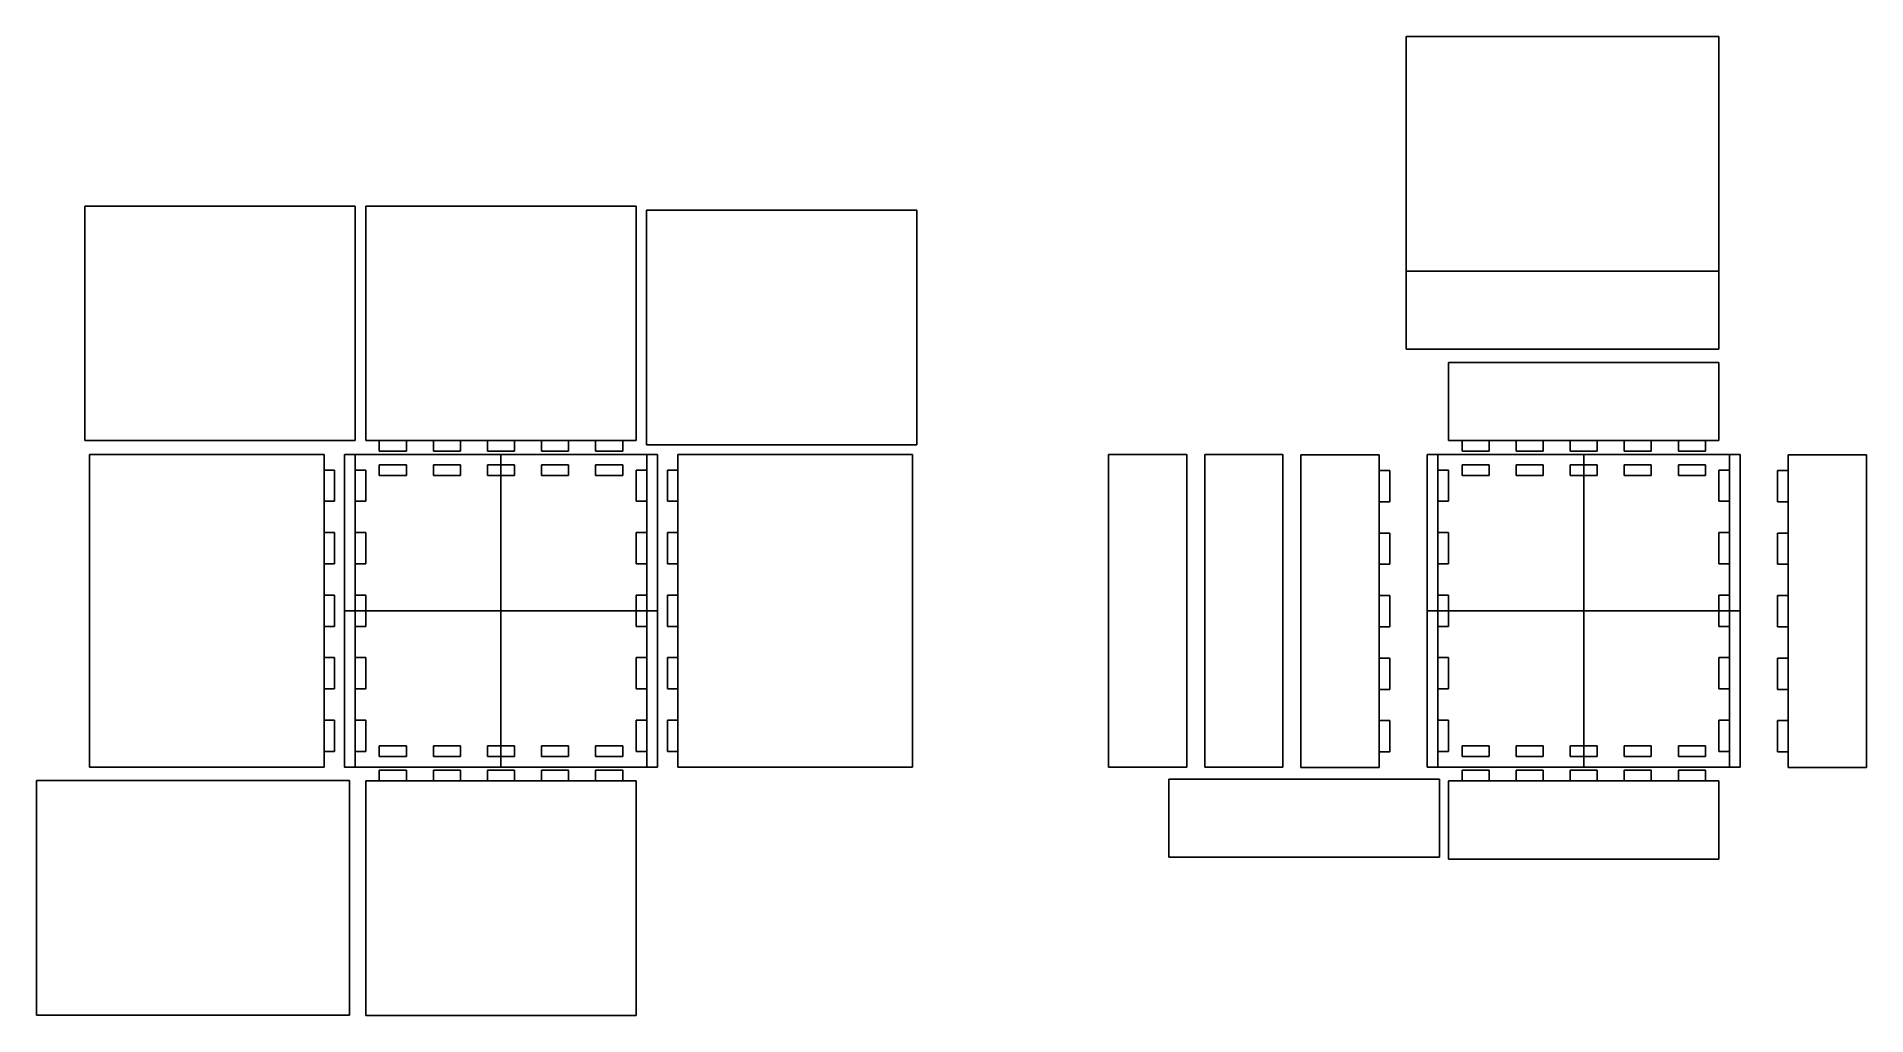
# Model space of a CAD drawing. Header units: centimetres. Extents: x -12.8 to 63.2, y -10.3 to 30.4.
import ezdxf

# ---------------------------------------------------------------- set-up
doc = ezdxf.new("R2010")
doc.units = ezdxf.units.CM
doc.header["$MEASUREMENT"] = 0
doc.layers.add('minecraft box v12_Sketch1', color=7, linetype='Continuous')
doc.layers.add('minecraft box v12_Sketch3', color=7, linetype='Continuous')

msp = doc.modelspace()

# ---------------------------------------------------------------- linework, layer by layer
at = {"layer": 'minecraft box v12_Sketch1'}
for p, q in [((0.442, 23.322), (-10.798, 23.322)), ((-10.798, 23.322), (-10.798, 13.572)), ((0.442, 13.572), (0.442, 23.322)), ((0.88, 13.572), (0.88, 23.322)), ((0.88, 23.322), (12.12, 23.322)), ((12.12, 23.322), (12.12, 13.572)), ((12.546, 23.151), (12.546, 13.401)), ((23.786, 23.151), (12.546, 23.151)), ((23.786, 13.401), (23.786, 23.151)), ((-10.798, 13.572), (0.442, 13.572)), ((-0.855, 13), (-10.605, 13)), ((-10.605, 13), (-10.605, 0)), ((-0.855, 0), (-0.855, 13)), ((-0.855, 13), (-0.855, 12.35)), ((0, 13), (0, 0)), ((0, 13), (0.44, 13)), ((13, 13), (0, 13)), ((0, 13), (0, 0)), ((0.44, 13), (0.44, 0)), ((0.44, 13), (0.44, 0)), ((12.12, 13.572), (0.88, 13.572)), ((0.88, 13.572), (1.442, 13.572)), ((1.442, 13.572), (1.442, 13.132)), ((1.442, 13.132), (2.566, 13.132)), ((2.566, 13.132), (2.566, 13.572)), ((3.69, 13.572), (2.566, 13.572)), ((3.69, 13.572), (3.69, 13.132)), ((3.69, 13.132), (4.814, 13.132)), ((4.814, 13.132), (4.814, 13.572)), ((5.938, 13.572), (4.814, 13.572)), ((5.938, 13.572), (5.938, 13.132)), ((5.938, 13.132), (7.062, 13.132)), ((6.5, 13), (6.5, 0)), ((6.5, 13), (6.5, 0)), ((7.062, 13.132), (7.062, 13.572)), ((8.186, 13.572), (7.062, 13.572)), ((8.186, 13.572), (8.186, 13.132)), ((8.186, 13.132), (9.31, 13.132)), ((9.31, 13.132), (9.31, 13.572)), ((10.434, 13.572), (9.31, 13.572)), ((10.434, 13.572), (10.434, 13.132)), ((10.434, 13.132), (11.558, 13.132)), ((11.558, 13.572), (12.12, 13.572)), ((11.558, 13.132), (11.558, 13.572)), ((13, 13), (12.12, 13)), ((12.546, 13.401), (23.786, 13.401)), ((12.56, 13), (12.56, 0)), ((12.56, 13), (12.56, 0)), ((13, 0), (13, 13)), ((13, 0), (13, 13)), ((13.855, 13), (13.855, 12.35)), ((13.855, 13), (23.605, 13)), ((13.855, 0), (13.855, 13)), ((23.605, 13), (23.605, 0)), ((-0.415, 12.35), (-0.855, 12.35)), ((-0.415, 11.05), (-0.415, 12.35)), ((0.44, 11.05), (0.44, 12.35)), ((0.44, 12.35), (0.88, 12.35)), ((0.88, 12.35), (0.88, 11.05)), ((1.442, 12.56), (2.566, 12.56)), ((1.442, 12.12), (1.442, 12.56)), ((2.566, 12.56), (2.566, 12.12)), ((3.69, 12.12), (3.69, 12.56)), ((3.69, 12.56), (4.814, 12.56)), ((4.814, 12.56), (4.814, 12.12)), ((5.938, 12.12), (5.938, 12.56)), ((5.938, 12.56), (7.062, 12.56)), ((7.062, 12.56), (7.062, 12.12)), ((8.186, 12.12), (8.186, 12.56)), ((8.186, 12.56), (9.31, 12.56)), ((9.31, 12.56), (9.31, 12.12)), ((10.434, 12.56), (11.558, 12.56)), ((10.434, 12.12), (10.434, 12.56)), ((11.558, 12.56), (11.558, 12.12)), ((12.56, 12.35), (12.12, 12.35)), ((12.12, 12.35), (12.12, 11.05)), ((12.56, 11.05), (12.56, 12.35)), ((13.415, 11.05), (13.415, 12.35)), ((13.415, 12.35), (13.855, 12.35)), ((2.566, 12.12), (1.442, 12.12)), ((4.814, 12.12), (3.69, 12.12)), ((7.062, 12.12), (5.938, 12.12)), ((9.31, 12.12), (8.186, 12.12)), ((11.558, 12.12), (10.434, 12.12)), ((11.558, 12.12), (10.434, 12.12)), ((-0.855, 11.05), (-0.415, 11.05)), ((-0.855, 10.4), (-0.855, 11.05)), ((0.88, 11.05), (0.44, 11.05)), ((12.12, 11.05), (12.56, 11.05)), ((13.855, 11.05), (13.415, 11.05)), ((13.855, 10.4), (13.855, 11.05)), ((-0.855, 10.4), (-0.855, 9.75)), ((13.855, 10.4), (13.855, 9.75)), ((-0.415, 9.75), (-0.855, 9.75)), ((-0.415, 8.45), (-0.415, 9.75)), ((0.44, 8.45), (0.44, 9.75)), ((0.44, 9.75), (0.88, 9.75)), ((0.88, 9.75), (0.88, 8.45)), ((12.56, 9.75), (12.12, 9.75)), ((12.12, 9.75), (12.12, 8.45)), ((12.56, 8.45), (12.56, 9.75)), ((13.415, 9.75), (13.855, 9.75)), ((13.415, 8.45), (13.415, 9.75)), ((-0.855, 8.45), (-0.415, 8.45)), ((-0.855, 7.8), (-0.855, 8.45)), ((0.88, 8.45), (0.44, 8.45)), ((12.12, 8.45), (12.56, 8.45)), ((13.855, 8.45), (13.415, 8.45)), ((13.855, 7.8), (13.855, 8.45)), ((-0.855, 7.8), (-0.855, 7.15)), ((13.855, 7.8), (13.855, 7.15)), ((-0.415, 7.15), (-0.855, 7.15)), ((-0.415, 5.85), (-0.415, 7.15)), ((0.44, 7.15), (0.88, 7.15)), ((0.44, 5.85), (0.44, 7.15)), ((0.88, 7.15), (0.88, 5.85)), ((12.12, 7.15), (12.12, 5.85)), ((12.56, 7.15), (12.12, 7.15)), ((12.56, 5.85), (12.56, 7.15)), ((13.415, 5.85), (13.415, 7.15)), ((13.415, 7.15), (13.855, 7.15)), ((13, 6.5), (0, 6.5)), ((0, 6.5), (13, 6.5)), ((0, 6.5), (13, 6.5)), ((-0.855, 5.85), (-0.415, 5.85)), ((-0.855, 5.2), (-0.855, 5.85)), ((0.88, 5.85), (0.44, 5.85)), ((12.12, 5.85), (12.56, 5.85)), ((13.855, 5.85), (13.415, 5.85)), ((13.855, 5.2), (13.855, 5.85)), ((-0.855, 5.2), (-0.855, 4.55)), ((13.855, 5.2), (13.855, 4.55)), ((-0.415, 4.55), (-0.855, 4.55)), ((-0.415, 3.25), (-0.415, 4.55)), ((0.44, 4.55), (0.88, 4.55)), ((0.44, 3.25), (0.44, 4.55)), ((0.44, 4.55), (0.88, 4.55)), ((0.44, 3.25), (0.44, 4.55)), ((0.88, 4.55), (0.88, 3.25)), ((0.88, 4.55), (0.88, 3.25)), ((12.12, 4.55), (12.12, 3.25)), ((12.56, 4.55), (12.12, 4.55)), ((12.12, 4.55), (12.12, 3.25)), ((12.56, 4.55), (12.12, 4.55)), ((12.56, 3.25), (12.56, 4.55)), ((12.56, 3.25), (12.56, 4.55)), ((13.415, 4.55), (13.855, 4.55)), ((13.415, 3.25), (13.415, 4.55)), ((-0.855, 2.6), (-0.855, 3.25)), ((-0.855, 3.25), (-0.415, 3.25)), ((0.88, 3.25), (0.44, 3.25)), ((0.88, 3.25), (0.44, 3.25)), ((12.12, 3.25), (12.56, 3.25)), ((12.12, 3.25), (12.56, 3.25)), ((13.855, 3.25), (13.415, 3.25)), ((13.855, 2.6), (13.855, 3.25)), ((-0.855, 2.6), (-0.855, 1.95)), ((13.855, 2.6), (13.855, 1.95)), ((-0.415, 1.95), (-0.855, 1.95)), ((-0.415, 0.65), (-0.415, 1.95)), ((0.44, 0.65), (0.44, 1.95)), ((0.44, 1.95), (0.88, 1.95)), ((0.44, 0.65), (0.44, 1.95)), ((0.44, 1.95), (0.88, 1.95)), ((0.88, 1.95), (0.88, 0.65)), ((0.88, 1.95), (0.88, 0.65)), ((12.12, 1.95), (12.12, 0.65)), ((12.56, 1.95), (12.12, 1.95)), ((12.12, 1.95), (12.12, 0.65)), ((12.56, 1.95), (12.12, 1.95)), ((12.56, 0.65), (12.56, 1.95)), ((12.56, 0.65), (12.56, 1.95)), ((13.415, 0.65), (13.415, 1.95)), ((13.415, 1.95), (13.855, 1.95)), ((1.442, 0.88), (1.442, 0.44)), ((2.566, 0.88), (1.442, 0.88)), ((2.566, 0.88), (1.442, 0.88)), ((1.442, 0.88), (1.442, 0.44)), ((2.566, 0.44), (2.566, 0.88)), ((2.566, 0.44), (2.566, 0.88)), ((4.814, 0.88), (3.69, 0.88)), ((3.69, 0.88), (3.69, 0.44)), ((4.814, 0.88), (3.69, 0.88)), ((3.69, 0.88), (3.69, 0.44)), ((4.814, 0.44), (4.814, 0.88)), ((4.814, 0.44), (4.814, 0.88)), ((7.062, 0.88), (5.938, 0.88)), ((5.938, 0.88), (5.938, 0.44)), ((5.938, 0.88), (5.938, 0.44)), ((7.062, 0.88), (5.938, 0.88)), ((7.062, 0.44), (7.062, 0.88)), ((7.062, 0.44), (7.062, 0.88)), ((8.186, 0.88), (8.186, 0.44)), ((9.31, 0.88), (8.186, 0.88)), ((8.186, 0.88), (8.186, 0.44)), ((9.31, 0.88), (8.186, 0.88)), ((9.31, 0.44), (9.31, 0.88)), ((9.31, 0.44), (9.31, 0.88)), ((10.434, 0.88), (10.434, 0.44)), ((11.558, 0.88), (10.434, 0.88)), ((10.434, 0.88), (10.434, 0.44)), ((11.558, 0.88), (10.434, 0.88)), ((11.558, 0.44), (11.558, 0.88)), ((11.558, 0.44), (11.558, 0.88)), ((-10.605, 0), (-0.855, 0)), ((-0.855, 0.65), (-0.415, 0.65)), ((-0.855, 0), (-0.855, 0.65)), ((0, 0), (13, 0)), ((0, 0), (13, 0)), ((0.88, 0.65), (0.44, 0.65)), ((0.88, 0.65), (0.44, 0.65)), ((1.442, 0.44), (2.566, 0.44)), ((1.442, 0.44), (2.566, 0.44)), ((3.69, 0.44), (4.814, 0.44)), ((3.69, 0.44), (4.814, 0.44)), ((5.938, 0.44), (7.062, 0.44)), ((5.938, 0.44), (7.062, 0.44)), ((8.186, 0.44), (9.31, 0.44)), ((8.186, 0.44), (9.31, 0.44)), ((10.434, 0.44), (11.558, 0.44)), ((10.434, 0.44), (11.558, 0.44)), ((12.12, 0.65), (12.56, 0.65)), ((12.12, 0.65), (12.56, 0.65)), ((13.855, 0.65), (13.415, 0.65)), ((13.855, 0), (13.855, 0.65)), ((23.605, 0), (13.855, 0)), ((-12.802, -0.556), (0.198, -0.556)), ((-12.802, -10.306), (-12.802, -0.556)), ((0.198, -0.556), (0.198, -10.306)), ((12.12, -0.572), (0.88, -0.572)), ((0.88, -0.572), (0.88, -10.322)), ((0.88, -0.572), (1.442, -0.572)), ((1.442, -0.132), (2.566, -0.132)), ((1.442, -0.572), (1.442, -0.132)), ((2.566, -0.132), (2.566, -0.572)), ((3.69, -0.572), (2.566, -0.572)), ((3.69, -0.132), (4.814, -0.132)), ((3.69, -0.572), (3.69, -0.132)), ((4.814, -0.132), (4.814, -0.572)), ((5.938, -0.572), (4.814, -0.572)), ((5.938, -0.132), (7.062, -0.132)), ((5.938, -0.572), (5.938, -0.132)), ((7.062, -0.132), (7.062, -0.572)), ((8.186, -0.572), (7.062, -0.572)), ((8.186, -0.132), (9.31, -0.132)), ((8.186, -0.572), (8.186, -0.132)), ((9.31, -0.132), (9.31, -0.572)), ((10.434, -0.572), (9.31, -0.572)), ((10.434, -0.132), (11.558, -0.132)), ((10.434, -0.572), (10.434, -0.132)), ((11.558, -0.132), (11.558, -0.572)), ((11.558, -0.572), (12.12, -0.572)), ((12.12, -10.322), (12.12, -0.572)), ((0.198, -10.306), (-12.802, -10.306)), ((0.88, -10.322), (12.12, -10.322))]:
    msp.add_line(p, q, dxfattribs=at)
msp.add_point((0, 0), dxfattribs=at)
msp.add_point((0, 0), dxfattribs=at)
at = {"layer": 'minecraft box v12_Sketch3'}
for p, q in [((44.12, 20.618), (44.12, 30.368)), ((44.12, 30.368), (57.12, 30.368)), ((57.12, 30.368), (57.12, 20.618)), ((0.442, 13.572), (0.442, 23.322)), ((23.786, 23.151), (12.546, 23.151)), ((44.12, 17.368), (44.12, 20.618)), ((44.12, 20.618), (57.12, 20.618)), ((57.12, 20.618), (44.12, 20.618)), ((57.12, 20.618), (57.12, 17.368)), ((57.12, 17.368), (44.12, 17.368)), ((45.88, 16.822), (57.12, 16.822)), ((45.88, 13.572), (45.88, 16.822)), ((57.12, 16.822), (57.12, 13.572)), ((13, 0), (13, 13)), ((13.855, 13), (23.605, 13)), ((23.605, 13), (23.605, 0)), ((35, 13), (31.75, 13)), ((31.75, 13), (31.75, 0)), ((35, 0), (35, 13)), ((39, 13), (35.75, 13)), ((35.75, 13), (35.75, 0)), ((39, 0), (39, 13)), ((43, 12.982), (39.75, 12.982)), ((39.75, 12.982), (39.75, -0.018)), ((43, -0.018), (43, 12.982)), ((43, 12.332), (43, 12.982)), ((58, 13), (45, 13)), ((45, 13), (45.44, 13)), ((45, 13), (45, 0)), ((45, 13), (45, 0)), ((45.44, 13), (45.44, 0)), ((45.44, 13), (45.44, 0)), ((57.12, 13.572), (45.88, 13.572)), ((45.88, 13.572), (46.442, 13.572)), ((46.442, 13.572), (46.442, 13.132)), ((46.442, 13.132), (47.566, 13.132)), ((48.69, 13.572), (47.566, 13.572)), ((47.566, 13.132), (47.566, 13.572)), ((48.69, 13.572), (48.69, 13.132)), ((48.69, 13.132), (49.814, 13.132)), ((49.814, 13.132), (49.814, 13.572)), ((50.938, 13.572), (49.814, 13.572)), ((50.938, 13.572), (50.938, 13.132)), ((50.938, 13.132), (52.062, 13.132)), ((51.5, 13), (51.5, 0)), ((52.062, 13.132), (52.062, 13.572)), ((53.186, 13.572), (52.062, 13.572)), ((53.186, 13.572), (53.186, 13.132)), ((53.186, 13.132), (54.31, 13.132)), ((55.434, 13.572), (54.31, 13.572)), ((54.31, 13.132), (54.31, 13.572)), ((55.434, 13.572), (55.434, 13.132)), ((55.434, 13.132), (56.558, 13.132)), ((56.558, 13.132), (56.558, 13.572)), ((56.558, 13.572), (57.12, 13.572)), ((58, 13), (57.12, 13)), ((57.56, 13), (57.56, 0)), ((57.56, 13), (57.56, 0)), ((58, 0), (58, 13)), ((58, 0), (58, 13)), ((60, 12.332), (60, 12.982)), ((60, 12.982), (63.25, 12.982)), ((60, -0.018), (60, 12.982)), ((63.25, 12.982), (63.25, -0.018)), ((43.44, 12.332), (43, 12.332)), ((43.44, 11.032), (43.44, 12.332)), ((45.44, 12.35), (45.88, 12.35)), ((45.44, 11.05), (45.44, 12.35)), ((45.88, 12.35), (45.88, 11.05)), ((46.442, 12.12), (46.442, 12.56)), ((46.442, 12.56), (47.566, 12.56)), ((47.566, 12.56), (47.566, 12.12)), ((48.69, 12.12), (48.69, 12.56)), ((48.69, 12.56), (49.814, 12.56)), ((49.814, 12.56), (49.814, 12.12)), ((50.938, 12.56), (52.062, 12.56)), ((50.938, 12.12), (50.938, 12.56)), ((52.062, 12.56), (52.062, 12.12)), ((53.186, 12.12), (53.186, 12.56)), ((53.186, 12.56), (54.31, 12.56)), ((54.31, 12.56), (54.31, 12.12)), ((55.434, 12.12), (55.434, 12.56)), ((55.434, 12.56), (56.558, 12.56)), ((56.558, 12.56), (56.558, 12.12)), ((57.12, 12.35), (57.12, 11.05)), ((57.56, 12.35), (57.12, 12.35)), ((57.56, 11.05), (57.56, 12.35)), ((59.56, 12.332), (60, 12.332)), ((59.56, 11.032), (59.56, 12.332)), ((47.566, 12.12), (46.442, 12.12)), ((49.814, 12.12), (48.69, 12.12)), ((52.062, 12.12), (50.938, 12.12)), ((54.31, 12.12), (53.186, 12.12)), ((56.558, 12.12), (55.434, 12.12)), ((56.558, 12.12), (55.434, 12.12)), ((43, 10.382), (43, 11.032)), ((43, 11.032), (43.44, 11.032)), ((45.88, 11.05), (45.44, 11.05)), ((57.12, 11.05), (57.56, 11.05)), ((60, 11.032), (59.56, 11.032)), ((60, 10.382), (60, 11.032)), ((43, 10.382), (43, 9.732)), ((60, 9.732), (60, 10.382)), ((43.44, 9.732), (43, 9.732)), ((43.44, 8.432), (43.44, 9.732)), ((45.44, 9.75), (45.88, 9.75)), ((45.44, 8.45), (45.44, 9.75)), ((45.88, 9.75), (45.88, 8.45)), ((57.56, 9.75), (57.12, 9.75)), ((57.12, 9.75), (57.12, 8.45)), ((57.56, 8.45), (57.56, 9.75)), ((59.56, 9.732), (60, 9.732)), ((59.56, 8.432), (59.56, 9.732)), ((43, 7.782), (43, 8.432)), ((43, 8.432), (43.44, 8.432)), ((45.88, 8.45), (45.44, 8.45)), ((57.12, 8.45), (57.56, 8.45)), ((60, 8.432), (59.56, 8.432)), ((60, 7.782), (60, 8.432)), ((43, 7.782), (43, 7.132)), ((60, 7.132), (60, 7.782)), ((43.44, 7.132), (43, 7.132)), ((43.44, 5.832), (43.44, 7.132)), ((45.44, 7.15), (45.88, 7.15)), ((45.44, 5.85), (45.44, 7.15)), ((45.88, 7.15), (45.88, 5.85)), ((57.12, 7.15), (57.12, 5.85)), ((57.56, 7.15), (57.12, 7.15)), ((57.56, 5.85), (57.56, 7.15)), ((59.56, 5.832), (59.56, 7.132)), ((59.56, 7.132), (60, 7.132)), ((58, 6.5), (45, 6.5)), ((45, 6.5), (58, 6.5)), ((43, 5.182), (43, 5.832)), ((43, 5.832), (43.44, 5.832)), ((45.88, 5.85), (45.44, 5.85)), ((57.12, 5.85), (57.56, 5.85)), ((60, 5.832), (59.56, 5.832)), ((60, 5.182), (60, 5.832)), ((43, 5.182), (43, 4.532)), ((60, 4.532), (60, 5.182)), ((43.44, 4.532), (43, 4.532)), ((43.44, 3.232), (43.44, 4.532)), ((45.44, 3.25), (45.44, 4.55)), ((45.44, 3.25), (45.44, 4.55)), ((45.44, 4.55), (45.88, 4.55)), ((45.44, 4.55), (45.88, 4.55)), ((45.88, 4.55), (45.88, 3.25)), ((45.88, 4.55), (45.88, 3.25)), ((57.56, 4.55), (57.12, 4.55)), ((57.12, 4.55), (57.12, 3.25)), ((57.12, 4.55), (57.12, 3.25)), ((57.56, 4.55), (57.12, 4.55)), ((57.56, 3.25), (57.56, 4.55)), ((57.56, 3.25), (57.56, 4.55)), ((59.56, 4.532), (60, 4.532)), ((59.56, 3.232), (59.56, 4.532)), ((43, 2.582), (43, 3.232)), ((43, 3.232), (43.44, 3.232)), ((45.88, 3.25), (45.44, 3.25)), ((45.88, 3.25), (45.44, 3.25)), ((57.12, 3.25), (57.56, 3.25)), ((57.12, 3.25), (57.56, 3.25)), ((60, 3.232), (59.56, 3.232)), ((60, 2.582), (60, 3.232)), ((43, 2.582), (43, 1.932)), ((60, 1.932), (60, 2.582)), ((43.44, 1.932), (43, 1.932)), ((43.44, 0.632), (43.44, 1.932)), ((45.44, 0.65), (45.44, 1.95)), ((45.44, 1.95), (45.88, 1.95)), ((45.44, 0.65), (45.44, 1.95)), ((45.44, 1.95), (45.88, 1.95)), ((45.88, 1.95), (45.88, 0.65)), ((45.88, 1.95), (45.88, 0.65)), ((57.12, 1.95), (57.12, 0.65)), ((57.12, 1.95), (57.12, 0.65)), ((57.56, 1.95), (57.12, 1.95)), ((57.56, 1.95), (57.12, 1.95)), ((57.56, 0.65), (57.56, 1.95)), ((57.56, 0.65), (57.56, 1.95)), ((59.56, 0.632), (59.56, 1.932)), ((59.56, 1.932), (60, 1.932)), ((47.566, 0.88), (46.442, 0.88)), ((47.566, 0.88), (46.442, 0.88)), ((46.442, 0.88), (46.442, 0.44)), ((46.442, 0.88), (46.442, 0.44)), ((47.566, 0.44), (47.566, 0.88)), ((47.566, 0.44), (47.566, 0.88)), ((48.69, 0.88), (48.69, 0.44)), ((49.814, 0.88), (48.69, 0.88)), ((48.69, 0.88), (48.69, 0.44)), ((49.814, 0.88), (48.69, 0.88)), ((49.814, 0.44), (49.814, 0.88)), ((49.814, 0.44), (49.814, 0.88)), ((52.062, 0.88), (50.938, 0.88)), ((52.062, 0.88), (50.938, 0.88)), ((50.938, 0.88), (50.938, 0.44)), ((50.938, 0.88), (50.938, 0.44)), ((52.062, 0.44), (52.062, 0.88)), ((52.062, 0.44), (52.062, 0.88)), ((53.186, 0.88), (53.186, 0.44)), ((53.186, 0.88), (53.186, 0.44)), ((54.31, 0.88), (53.186, 0.88)), ((54.31, 0.88), (53.186, 0.88)), ((54.31, 0.44), (54.31, 0.88)), ((54.31, 0.44), (54.31, 0.88)), ((56.558, 0.88), (55.434, 0.88)), ((56.558, 0.88), (55.434, 0.88)), ((55.434, 0.88), (55.434, 0.44)), ((55.434, 0.88), (55.434, 0.44)), ((56.558, 0.44), (56.558, 0.88)), ((56.558, 0.44), (56.558, 0.88)), ((23.605, 0), (13.855, 0)), ((31.75, 0), (35, 0)), ((35.75, 0), (39, 0)), ((43, 0.632), (43.44, 0.632)), ((43, -0.018), (43, 0.632)), ((45, 0), (58, 0)), ((45, 0), (58, 0)), ((45.88, 0.65), (45.44, 0.65)), ((45.88, 0.65), (45.44, 0.65)), ((46.442, 0.44), (47.566, 0.44)), ((46.442, 0.44), (47.566, 0.44)), ((48.69, 0.44), (49.814, 0.44)), ((48.69, 0.44), (49.814, 0.44)), ((50.938, 0.44), (52.062, 0.44)), ((50.938, 0.44), (52.062, 0.44)), ((53.186, 0.44), (54.31, 0.44)), ((53.186, 0.44), (54.31, 0.44)), ((55.434, 0.44), (56.558, 0.44)), ((55.434, 0.44), (56.558, 0.44)), ((57.12, 0.65), (57.56, 0.65)), ((57.12, 0.65), (57.56, 0.65)), ((60, 0.632), (59.56, 0.632)), ((60, -0.018), (60, 0.632)), ((12.12, -10.322), (12.12, -0.572)), ((45.5, -0.5), (34.26, -0.5)), ((34.26, -0.5), (34.26, -3.75)), ((39.75, -0.018), (43, -0.018)), ((45.5, -3.75), (45.5, -0.5)), ((45.88, -0.572), (46.442, -0.572)), ((57.12, -0.572), (45.88, -0.572)), ((45.88, -0.572), (45.88, -3.822)), ((46.442, -0.132), (47.566, -0.132)), ((46.442, -0.572), (46.442, -0.132)), ((47.566, -0.132), (47.566, -0.572)), ((48.69, -0.572), (47.566, -0.572)), ((48.69, -0.572), (48.69, -0.132)), ((48.69, -0.132), (49.814, -0.132)), ((49.814, -0.132), (49.814, -0.572)), ((50.938, -0.572), (49.814, -0.572)), ((50.938, -0.132), (52.062, -0.132)), ((50.938, -0.572), (50.938, -0.132)), ((52.062, -0.132), (52.062, -0.572)), ((53.186, -0.572), (52.062, -0.572)), ((53.186, -0.572), (53.186, -0.132)), ((53.186, -0.132), (54.31, -0.132)), ((54.31, -0.132), (54.31, -0.572)), ((55.434, -0.572), (54.31, -0.572)), ((55.434, -0.572), (55.434, -0.132)), ((55.434, -0.132), (56.558, -0.132)), ((56.558, -0.132), (56.558, -0.572)), ((56.558, -0.572), (57.12, -0.572)), ((57.12, -3.822), (57.12, -0.572)), ((63.25, -0.018), (60, -0.018)), ((34.26, -3.75), (45.5, -3.75)), ((45.88, -3.822), (57.12, -3.822)), ((0.88, -10.322), (12.12, -10.322))]:
    msp.add_line(p, q, dxfattribs=at)
for p in [(12.56, 11.05), (0, 0)]:
    msp.add_point(p, dxfattribs=at)

doc.saveas('drawing.dxf')
